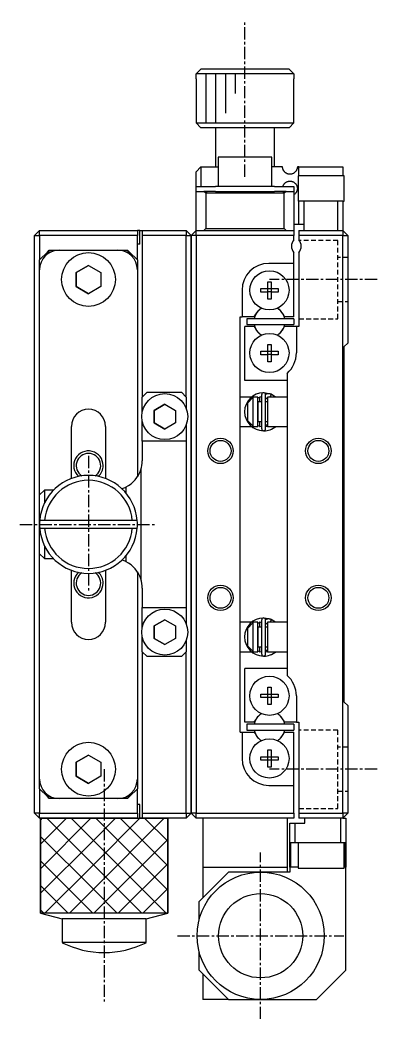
# Model space of a CAD drawing. Extents: x 10 to 410, y 10 to 251.
# Drawn here: x 225.4 to 261.9, y 88.2 to 190.2 of the extents above; entities that cross this region are included whole.
import ezdxf

# ---------------------------------------------------------------- set-up
doc = ezdxf.new("R2010")
doc.units = 0
doc.linetypes.add('CENTER', pattern=[2, 1.25, -0.25, 0.25, -0.25])
doc.linetypes.add('DASHED', pattern=[0.75, 0.5, -0.25])
doc.layers.get('0').update_dxf_attribs({"linetype": 'CONTINUOUS'})
doc.layers.add('CENTER', color=1, linetype='CENTER')

msp = doc.modelspace()

# ---------------------------------------------------------------- linework, layer by layer
at = {"color": 7, "linetype": 'CONTINUOUS'}
for p, q in [((243.41, 184.67), (243.92, 185.17)), ((243.41, 184.17), (243.41, 184.67)), ((253.38, 184.67), (243.41, 184.67)), ((243.92, 185.17), (252.88, 185.17)), ((252.88, 185.17), (253.38, 184.67)), ((253.38, 184.67), (253.38, 184.17)), ((243.4, 184.17), (243.41, 184.17)), ((243.4, 184.17), (243.4, 179.67)), ((253.38, 184.17), (253.4, 184.17)), ((253.4, 179.67), (253.4, 184.17)), ((243.4, 179.67), (253.4, 179.67)), ((243.4, 179.67), (243.9, 179.17)), ((252.9, 179.17), (253.4, 179.67)), ((252.9, 179.17), (243.9, 179.17)), ((245.4, 179.17), (245.4, 175.17)), ((251.4, 175.17), (251.4, 179.17)), ((251.15, 176.17), (245.65, 176.17)), ((245.65, 176.17), (245.65, 173.17)), ((251.15, 173.17), (251.15, 176.17)), ((243.9, 175.17), (243.4, 174.67)), ((243.4, 173.17), (243.4, 174.67)), ((243.9, 175.17), (243.9, 173.17)), ((243.9, 175.17), (245.65, 175.17)), ((252.25, 175.17), (251.15, 175.17)), ((252.25, 175.13), (252.25, 175.17)), ((252.25, 175.1), (252.25, 175.13)), ((252.25, 175.07), (252.25, 175.1)), ((252.26, 175.03), (252.25, 175.07)), ((252.27, 175), (252.26, 175.03)), ((252.27, 174.98), (252.27, 175)), ((252.28, 174.95), (252.27, 174.98)), ((252.29, 174.92), (252.28, 174.95)), ((252.3, 174.9), (252.29, 174.92)), ((252.31, 174.87), (252.3, 174.9)), ((252.32, 174.85), (252.31, 174.87)), ((252.33, 174.82), (252.32, 174.85)), ((252.34, 174.8), (252.33, 174.82)), ((252.35, 174.78), (252.34, 174.8)), ((252.36, 174.77), (252.35, 174.78)), ((252.38, 174.75), (252.36, 174.77)), ((252.39, 174.73), (252.38, 174.75)), ((252.41, 174.71), (252.39, 174.73)), ((252.42, 174.69), (252.41, 174.71)), ((252.44, 174.67), (252.42, 174.69)), ((252.46, 174.65), (252.44, 174.67)), ((252.48, 174.63), (252.46, 174.65)), ((252.5, 174.61), (252.48, 174.63)), ((252.52, 174.59), (252.5, 174.61)), ((252.55, 174.57), (252.52, 174.59)), ((252.57, 174.55), (252.55, 174.57)), ((252.6, 174.53), (252.57, 174.55)), ((252.63, 174.52), (252.6, 174.53)), ((252.66, 174.5), (252.63, 174.52)), ((252.68, 174.49), (252.66, 174.5)), ((252.71, 174.47), (252.68, 174.49)), ((252.74, 174.46), (252.71, 174.47)), ((252.77, 174.45), (252.74, 174.46)), ((252.8, 174.44), (252.77, 174.45)), ((252.83, 174.44), (252.8, 174.44)), ((252.87, 174.43), (252.83, 174.44)), ((252.92, 174.42), (252.87, 174.43)), ((252.96, 174.42), (252.92, 174.42)), ((253.06, 174.42), (253.03, 174.42)), ((253.09, 174.42), (253.06, 174.42)), ((253.13, 174.43), (253.09, 174.42)), ((253.16, 174.44), (253.13, 174.43)), ((253.21, 174.45), (253.16, 174.44)), ((253.26, 174.47), (253.21, 174.45)), ((253.31, 174.49), (253.26, 174.47)), ((253.35, 174.51), (253.31, 174.49)), ((253.39, 174.53), (253.35, 174.51)), ((253.43, 174.56), (253.39, 174.53)), ((253.47, 174.59), (253.43, 174.56)), ((253.5, 174.61), (253.47, 174.59)), ((253.54, 174.65), (253.5, 174.61)), ((253.57, 174.68), (253.54, 174.65)), ((253.6, 174.72), (253.57, 174.68)), ((253.62, 174.75), (253.6, 174.72)), ((253.65, 174.8), (253.62, 174.75)), ((253.67, 174.83), (253.65, 174.8)), ((253.68, 174.86), (253.67, 174.83)), ((253.69, 174.89), (253.68, 174.86)), ((253.7, 174.92), (253.69, 174.89)), ((253.71, 174.94), (253.7, 174.92)), ((253.72, 174.97), (253.71, 174.94)), ((253.73, 175), (253.72, 174.98)), ((253.72, 174.98), (253.72, 174.97)), ((253.74, 175.04), (253.73, 175.02)), ((253.73, 175.02), (253.73, 175)), ((253.75, 175.11), (253.74, 175.1)), ((253.74, 175.1), (253.74, 175.09)), ((253.74, 175.09), (253.74, 175.07)), ((253.74, 175.07), (253.74, 175.05)), ((253.74, 175.05), (253.74, 175.04)), ((253.9, 175.17), (253.75, 175.17)), ((253.75, 175.17), (253.75, 175.16)), ((253.75, 175.16), (253.75, 175.14)), ((253.75, 175.14), (253.75, 175.13)), ((253.75, 175.13), (253.75, 175.12)), ((253.75, 175.12), (253.75, 175.11)), ((253.9, 175.17), (258.4, 175.17)), ((253.9, 174.27), (253.9, 175.17)), ((258.4, 175.17), (258.4, 174.27)), ((252.37, 173.38), (252.39, 173.4)), ((252.39, 173.4), (252.4, 173.42)), ((252.4, 173.42), (252.42, 173.44)), ((252.42, 173.44), (252.44, 173.47)), ((252.44, 173.47), (252.46, 173.49)), ((252.46, 173.49), (252.48, 173.51)), ((252.48, 173.51), (252.5, 173.53)), ((252.5, 173.53), (252.52, 173.55)), ((252.52, 173.55), (252.54, 173.56)), ((252.54, 173.56), (252.56, 173.58)), ((252.56, 173.58), (252.59, 173.6)), ((252.59, 173.6), (252.62, 173.62)), ((252.62, 173.62), (252.66, 173.64)), ((252.66, 173.64), (252.68, 173.65)), ((252.68, 173.65), (252.7, 173.66)), ((252.7, 173.66), (252.74, 173.67)), ((252.74, 173.67), (252.77, 173.68)), ((252.77, 173.68), (252.8, 173.69)), ((252.8, 173.69), (252.84, 173.7)), ((252.84, 173.7), (252.87, 173.71)), ((252.87, 173.71), (252.91, 173.71)), ((252.91, 173.71), (252.94, 173.72)), ((252.94, 173.72), (252.98, 173.72)), ((253, 174.42), (252.96, 174.42)), ((252.98, 173.72), (253.02, 173.72)), ((253.03, 174.42), (253, 174.42)), ((253.02, 173.72), (253.06, 173.71)), ((253.06, 173.71), (253.1, 173.71)), ((253.1, 173.71), (253.15, 173.7)), ((253.15, 173.7), (253.19, 173.69)), ((253.19, 173.69), (253.23, 173.68)), ((253.23, 173.68), (253.26, 173.67)), ((253.26, 173.67), (253.3, 173.65)), ((253.3, 173.65), (253.35, 173.63)), ((253.35, 173.63), (253.39, 173.61)), ((253.39, 173.61), (253.43, 173.58)), ((253.43, 173.58), (253.47, 173.55)), ((253.47, 173.55), (253.51, 173.51)), ((253.51, 173.51), (253.55, 173.48)), ((253.55, 173.48), (253.58, 173.44)), ((253.58, 173.44), (253.61, 173.4)), ((258.55, 174.27), (253.85, 174.27)), ((253.85, 174.27), (253.85, 171.67)), ((258.55, 171.67), (258.55, 174.27)), ((243.4, 172.67), (243.4, 173.17)), ((243.4, 173.17), (245.4, 173.17)), ((243.4, 168.67), (243.4, 172.67)), ((243.4, 172.67), (244.2, 172.67)), ((244.4, 172.47), (244.2, 172.67)), ((244.2, 172.67), (244.53, 172.67)), ((244.53, 172.67), (244.2, 172.67)), ((244.4, 172.47), (244.4, 168.87)), ((252.4, 172.47), (244.4, 172.47)), ((245.4, 172.67), (244.53, 172.67)), ((251.4, 173.17), (245.4, 173.17)), ((245.4, 172.67), (251.4, 172.67)), ((251.4, 173.17), (253.4, 173.17)), ((252.27, 172.67), (251.4, 172.67)), ((252.27, 173.17), (252.28, 173.19)), ((252.6, 172.67), (252.27, 172.67)), ((252.27, 172.67), (252.6, 172.67)), ((252.28, 173.19), (252.29, 173.22)), ((252.29, 173.22), (252.3, 173.24)), ((252.3, 173.24), (252.31, 173.27)), ((252.31, 173.27), (252.32, 173.29)), ((252.32, 173.29), (252.33, 173.31)), ((252.33, 173.31), (252.34, 173.33)), ((252.34, 173.33), (252.36, 173.36)), ((252.36, 173.36), (252.37, 173.38)), ((252.6, 172.67), (252.4, 172.47)), ((252.4, 168.87), (252.4, 172.47)), ((252.6, 172.67), (253.4, 172.67)), ((253.4, 173.17), (253.4, 172.67)), ((253.4, 172.67), (253.4, 168.67)), ((253.48, 172.4), (253.45, 172.37)), ((253.52, 172.43), (253.48, 172.4)), ((253.56, 172.47), (253.52, 172.43)), ((253.59, 172.5), (253.56, 172.47)), ((253.62, 172.54), (253.59, 172.5)), ((253.61, 173.4), (253.63, 173.37)), ((253.64, 172.57), (253.62, 172.54)), ((253.63, 173.37), (253.65, 173.34)), ((253.65, 172.6), (253.64, 172.57)), ((253.65, 173.34), (253.67, 173.31)), ((253.67, 172.63), (253.65, 172.6)), ((253.67, 173.31), (253.68, 173.28)), ((253.68, 172.65), (253.67, 172.63)), ((253.68, 173.28), (253.69, 173.26)), ((253.69, 172.68), (253.68, 172.65)), ((253.69, 173.26), (253.7, 173.24)), ((253.7, 172.71), (253.69, 172.68)), ((253.7, 173.24), (253.7, 173.22)), ((253.7, 173.22), (253.71, 173.19)), ((253.71, 172.73), (253.7, 172.71)), ((253.71, 173.19), (253.72, 173.17)), ((253.72, 172.76), (253.71, 172.73)), ((253.72, 173.17), (253.72, 173.15)), ((253.72, 173.15), (253.73, 173.14)), ((253.73, 172.79), (253.72, 172.77)), ((253.72, 172.77), (253.72, 172.76)), ((253.73, 173.14), (253.73, 173.12)), ((253.73, 173.12), (253.73, 173.11)), ((253.73, 173.11), (253.74, 173.09)), ((253.74, 172.85), (253.73, 172.83)), ((253.73, 172.83), (253.73, 172.81)), ((253.73, 172.81), (253.73, 172.79)), ((253.74, 173.09), (253.74, 173.08)), ((253.74, 173.08), (253.74, 173.07)), ((253.74, 173.07), (253.74, 173.05)), ((253.74, 173.05), (253.74, 173.04)), ((253.74, 173.04), (253.75, 173.03)), ((253.75, 172.92), (253.74, 172.9)), ((253.74, 172.9), (253.74, 172.89)), ((253.74, 172.89), (253.74, 172.88)), ((253.74, 172.88), (253.74, 172.87)), ((253.74, 172.87), (253.74, 172.85)), ((253.75, 173.03), (253.75, 173.02)), ((253.75, 173.02), (253.75, 173)), ((253.75, 173), (253.75, 172.99)), ((253.75, 172.99), (253.75, 172.98)), ((253.75, 172.98), (253.75, 172.97)), ((253.75, 172.97), (253.75, 172.96)), ((253.75, 172.96), (253.75, 172.94)), ((253.75, 172.94), (253.75, 172.93)), ((253.75, 172.93), (253.75, 172.92)), ((253.41, 172.34), (253.4, 172.33)), ((253.45, 172.37), (253.41, 172.34)), ((253.85, 171.67), (253.9, 171.67)), ((253.9, 169.27), (253.9, 171.67)), ((254.4, 171.67), (253.9, 171.67)), ((254.4, 171.67), (254.4, 169.27)), ((257.9, 171.67), (254.4, 171.67)), ((257.9, 168.67), (257.9, 171.67)), ((258.4, 171.67), (257.9, 171.67)), ((258.4, 171.67), (258.55, 171.67)), ((258.4, 171.67), (258.4, 168.67)), ((226.9, 168.17), (227.4, 168.67)), ((227.4, 168.17), (227.4, 168.67)), ((227.4, 168.67), (237.4, 168.67)), ((237.4, 168.67), (237.4, 168.17)), ((237.65, 168.67), (237.4, 168.67)), ((237.65, 167.27), (237.65, 168.67)), ((237.65, 168.67), (237.9, 168.67)), ((237.9, 168.67), (242.4, 168.67)), ((237.9, 168.67), (237.9, 168.17)), ((242.4, 168.67), (242.4, 168.17)), ((242.4, 168.67), (242.9, 168.17)), ((243.4, 168.67), (242.9, 168.17)), ((243.4, 168.17), (243.4, 168.67)), ((243.4, 168.67), (253.4, 168.67)), ((244.2, 168.67), (244.4, 168.87)), ((244.4, 168.87), (252.4, 168.87)), ((252.4, 168.87), (252.6, 168.67)), ((253.9, 169.27), (253.4, 169.27)), ((253.4, 168.67), (253.4, 168.17)), ((254.4, 169.27), (253.9, 169.27)), ((253.9, 168.67), (258.4, 168.67)), ((253.9, 168.67), (253.9, 168.17)), ((254.4, 169.27), (254.4, 168.67)), ((258.4, 168.67), (258.4, 168.17)), ((258.4, 168.67), (258.9, 168.17)), ((226.9, 168.17), (227.4, 168.17)), ((226.9, 109.17), (226.9, 168.17)), ((237.4, 168.17), (227.4, 168.17)), ((227.4, 168.17), (227.4, 165.67)), ((237.4, 165.67), (237.4, 168.17)), ((242.4, 168.17), (237.9, 168.17)), ((237.9, 168.17), (237.9, 151.67)), ((242.4, 151.67), (242.4, 168.17)), ((242.4, 168.17), (242.9, 168.17)), ((243.4, 168.17), (242.9, 168.17)), ((242.9, 109.17), (242.9, 168.17)), ((242.9, 168.17), (242.9, 109.17)), ((243.4, 168.17), (243.4, 109.17)), ((253.4, 168.17), (243.4, 168.17)), ((253.4, 167.73), (253.4, 168.17)), ((258.4, 168.17), (253.9, 168.17)), ((253.9, 168.17), (253.9, 167.73)), ((258.4, 109.17), (258.4, 168.17)), ((258.4, 168.17), (258.9, 168.17)), ((258.9, 168.17), (258.9, 157.17)), ((228.2, 166.47), (227.4, 165.67)), ((228.2, 166.47), (228.4, 166.67)), ((228.53, 166.47), (228.2, 166.47)), ((228.4, 166.67), (229.4, 166.67)), ((229.4, 166.67), (235.4, 166.67)), ((235.4, 166.67), (236.4, 166.67)), ((236.6, 166.47), (236.27, 166.47)), ((236.4, 166.67), (236.6, 166.47)), ((237.4, 165.67), (236.6, 166.47)), ((237.65, 167.27), (237.4, 167.27)), ((253.4, 165.32), (253.4, 166.41)), ((253.9, 166.41), (253.9, 158.87)), ((227.4, 164.67), (227.4, 165.67)), ((237.4, 165.67), (237.4, 164.67)), ((253.4, 165.32), (250.85, 165.32)), ((253.4, 159.87), (253.4, 165.32)), ((227.4, 141.67), (227.4, 164.67)), ((231.15, 164.39), (232.4, 165.11)), ((232.4, 165.11), (231.15, 164.39)), ((231.15, 162.95), (231.15, 164.39)), ((231.15, 164.39), (231.15, 162.95)), ((232.4, 165.11), (233.65, 164.39)), ((233.65, 164.39), (233.65, 162.95)), ((237.4, 164.67), (237.4, 143.51)), ((250.72, 163.45), (251.08, 163.45)), ((250.72, 162.75), (250.72, 163.45)), ((251.08, 163.45), (251.08, 162.75)), ((232.4, 162.22), (231.15, 162.95)), ((231.15, 162.95), (232.4, 162.22)), ((233.65, 162.95), (232.4, 162.22)), ((248.1, 162.57), (248.1, 159.87)), ((250.01, 162.39), (250.01, 162.75)), ((250.01, 162.75), (250.72, 162.75)), ((250.72, 162.39), (250.01, 162.39)), ((250.73, 162.74), (250.72, 162.75)), ((250.73, 162.4), (250.72, 162.39)), ((250.72, 161.68), (250.72, 162.39)), ((250.73, 162.74), (251.07, 162.74)), ((250.73, 162.4), (250.73, 162.74)), ((251.07, 162.4), (250.73, 162.4)), ((251.07, 162.74), (251.08, 162.75)), ((251.07, 162.74), (251.07, 162.4)), ((251.07, 162.4), (251.08, 162.39)), ((251.08, 162.75), (251.78, 162.75)), ((251.08, 162.39), (251.08, 161.68)), ((251.78, 162.39), (251.08, 162.39)), ((251.78, 162.75), (251.78, 162.39)), ((251.08, 161.68), (250.72, 161.68)), ((247.9, 159.87), (248.1, 159.87)), ((247.9, 117.47), (247.9, 159.87)), ((249.35, 159.87), (248.1, 159.87)), ((248.6, 159.67), (248.6, 159.07)), ((253.4, 159.67), (248.6, 159.67)), ((249.35, 159.87), (249.5, 160.13)), ((252.3, 160.13), (252.45, 159.87)), ((253.4, 159.87), (252.45, 159.87)), ((253.4, 159.67), (253.4, 159.07)), ((248.4, 153.37), (248.4, 158.87)), ((249.35, 158.87), (248.4, 158.87)), ((248.6, 159.07), (253.4, 159.07)), ((249.35, 158.87), (249.5, 158.61)), ((252.3, 158.61), (252.45, 158.87)), ((253.65, 158.87), (252.45, 158.87)), ((253.65, 158.87), (253.65, 156.17)), ((253.9, 158.87), (253.65, 158.87)), ((258.55, 156.82), (258.9, 157.17)), ((250.01, 155.99), (250.01, 156.35)), ((250.01, 156.35), (250.72, 156.35)), ((250.72, 157.05), (251.08, 157.05)), ((250.72, 156.35), (250.72, 157.05)), ((250.73, 156.34), (250.72, 156.35)), ((250.73, 156.34), (251.07, 156.34)), ((250.73, 156), (250.73, 156.34)), ((251.07, 156.34), (251.08, 156.35)), ((251.07, 156.34), (251.07, 156)), ((251.08, 157.05), (251.08, 156.35)), ((251.08, 156.35), (251.78, 156.35)), ((251.78, 156.35), (251.78, 155.99)), ((258.55, 120.52), (258.55, 156.82)), ((250.72, 155.99), (250.01, 155.99)), ((250.73, 156), (250.72, 155.99)), ((250.72, 155.28), (250.72, 155.99)), ((251.08, 155.28), (250.72, 155.28)), ((251.07, 156), (250.73, 156)), ((251.07, 156), (251.08, 155.99)), ((251.08, 155.99), (251.08, 155.28)), ((251.78, 155.99), (251.08, 155.99)), ((252.7, 154.09), (252.7, 151.24)), ((252.7, 153.37), (248.4, 153.37)), ((237.9, 151.67), (238.4, 152.17)), ((238.4, 152.17), (241.9, 152.17)), ((241.9, 152.17), (242.4, 151.67)), ((251.01, 151.98), (250.33, 152.11)), ((250.59, 151.98), (250.56, 151.97)), ((250.63, 151.99), (250.59, 151.98)), ((250.66, 152), (250.63, 151.99)), ((250.69, 152), (250.66, 152)), ((250.73, 152.01), (250.69, 152)), ((250.76, 152.01), (250.73, 152.01)), ((250.8, 152.01), (250.76, 152.01)), ((250.83, 152.01), (250.8, 152.01)), ((250.87, 152.01), (250.83, 152.01)), ((250.9, 152), (250.87, 152.01)), ((250.93, 152), (250.9, 152)), ((250.97, 151.99), (250.93, 152)), ((251, 151.98), (250.97, 151.99)), ((237.9, 150.15), (237.9, 151.67)), ((242.4, 151.67), (242.4, 150.49)), ((249.06, 151.67), (247.9, 151.67)), ((248.7, 151.09), (249.2, 151.62)), ((248.7, 149.25), (248.7, 151.09)), ((249.06, 151.67), (249.06, 151.67)), ((249.7, 151.67), (249.2, 151.67)), ((249.2, 151.67), (249.2, 151.62)), ((249.2, 151.62), (249.2, 148.73)), ((249.7, 151.6), (250.1, 151.71)), ((249.7, 148.67), (249.7, 151.67)), ((249.7, 151.17), (249.7, 151.67)), ((249.7, 149.17), (249.7, 151.17)), ((250.1, 151.17), (249.7, 151.17)), ((249.7, 151.17), (249.7, 149.17)), ((249.9, 151.67), (249.89, 151.67)), ((249.89, 151.67), (249.89, 151.67)), ((249.89, 151.67), (249.89, 151.67)), ((249.89, 151.67), (249.89, 151.67)), ((249.89, 151.67), (249.89, 151.67)), ((249.9, 151.17), (249.9, 151.67)), ((250.1, 151.92), (250.1, 148.42)), ((250.5, 151.95), (250.49, 151.94)), ((250.49, 148.42), (250.49, 151.92)), ((250.49, 151.35), (250.5, 151.36)), ((250.49, 151.33), (250.49, 151.35)), ((250.49, 151.32), (250.49, 151.33)), ((250.7, 151.17), (250.49, 151.17)), ((250.53, 151.96), (250.5, 151.95)), ((250.5, 151.39), (250.51, 151.4)), ((250.5, 151.38), (250.5, 151.39)), ((250.5, 151.36), (250.5, 151.38)), ((250.51, 151.42), (250.52, 151.43)), ((250.51, 151.4), (250.51, 151.42)), ((250.52, 151.45), (250.53, 151.46)), ((250.52, 151.43), (250.52, 151.45)), ((250.56, 151.97), (250.53, 151.96)), ((250.53, 151.46), (250.54, 151.47)), ((250.54, 151.49), (250.55, 151.5)), ((250.54, 151.47), (250.54, 151.49)), ((250.55, 151.5), (250.56, 151.51)), ((250.56, 151.51), (250.57, 151.52)), ((250.57, 151.52), (250.58, 151.53)), ((250.58, 151.53), (250.59, 151.54)), ((250.59, 151.54), (250.6, 151.55)), ((250.6, 151.55), (250.61, 151.56)), ((250.61, 151.56), (250.63, 151.57)), ((250.63, 151.57), (250.64, 151.58)), ((250.64, 151.58), (250.65, 151.59)), ((250.65, 151.59), (250.67, 151.59)), ((250.67, 151.59), (250.68, 151.6)), ((250.68, 151.6), (250.69, 151.6)), ((250.69, 151.6), (250.7, 151.61)), ((252.7, 151.67), (250.7, 151.67)), ((250.7, 151.67), (250.7, 148.67)), ((250.97, 151.68), (250.96, 151.67)), ((251.07, 151.95), (250.97, 151.67)), ((250.98, 151.7), (250.97, 151.69)), ((250.97, 151.69), (250.97, 151.68)), ((250.99, 151.72), (250.98, 151.7)), ((251, 151.75), (250.99, 151.73)), ((250.99, 151.73), (250.99, 151.72)), ((251.03, 151.97), (251, 151.98)), ((251.01, 151.76), (251, 151.75)), ((251.02, 151.79), (251.01, 151.77)), ((251.01, 151.77), (251.01, 151.76)), ((251.03, 151.82), (251.02, 151.8)), ((251.02, 151.8), (251.02, 151.79)), ((251.06, 151.96), (251.03, 151.97)), ((251.04, 151.84), (251.03, 151.83)), ((251.03, 151.83), (251.03, 151.82)), ((251.05, 151.87), (251.04, 151.86)), ((251.04, 151.86), (251.04, 151.84)), ((251.06, 151.89), (251.05, 151.88)), ((251.05, 151.88), (251.05, 151.87)), ((251.53, 151.67), (251.06, 151.96)), ((251.06, 151.96), (251.06, 151.96)), ((251.06, 151.96), (251.06, 151.95)), ((251.06, 151.95), (251.06, 151.95)), ((251.07, 151.94), (251.06, 151.94)), ((251.06, 151.94), (251.06, 151.93)), ((251.06, 151.93), (251.06, 151.92)), ((251.06, 151.92), (251.06, 151.91)), ((251.06, 151.91), (251.06, 151.9)), ((251.06, 151.9), (251.06, 151.89)), ((251.07, 151.95), (251.07, 151.95)), ((251.06, 151.95), (251.07, 151.95)), ((251.07, 151.95), (251.07, 151.94)), ((252.7, 151.24), (252.7, 149.09)), ((239.1, 150.3), (240.2, 150.94)), ((240.2, 150.94), (239.1, 150.3)), ((239.1, 149.03), (239.1, 150.3)), ((239.1, 150.3), (239.1, 149.03)), ((240.2, 150.94), (241.3, 150.3)), ((241.3, 150.3), (241.3, 149.03)), ((237.9, 147.17), (237.9, 149.19)), ((240.2, 148.4), (239.1, 149.03)), ((239.1, 149.03), (240.2, 148.4)), ((241.3, 149.03), (240.2, 148.4)), ((249.2, 148.73), (248.7, 149.25)), ((248.7, 149.25), (248.7, 149.25)), ((249.7, 148.67), (249.7, 149.17)), ((249.7, 149.17), (250.1, 149.17)), ((249.9, 148.67), (249.9, 149.17)), ((250.49, 149.17), (250.7, 149.17)), ((250.49, 149.01), (250.49, 149.02)), ((250.49, 149), (250.49, 149.01)), ((250.49, 148.98), (250.49, 149)), ((250.5, 148.97), (250.49, 148.98)), ((250.5, 148.95), (250.5, 148.97)), ((250.5, 148.94), (250.5, 148.95)), ((250.51, 148.92), (250.5, 148.94)), ((250.51, 148.91), (250.51, 148.92)), ((252.7, 149.09), (252.7, 128.24)), ((230.65, 143.35), (230.65, 148.67)), ((234.15, 148.67), (234.15, 143.35)), ((242.4, 148.84), (242.4, 147.17)), ((247.9, 148.67), (249.06, 148.67)), ((249.2, 148.73), (249.2, 148.67)), ((249.2, 148.67), (249.7, 148.67)), ((250.1, 148.62), (249.7, 148.73)), ((249.89, 148.67), (249.89, 148.67)), ((249.89, 148.67), (249.89, 148.67)), ((249.89, 148.67), (249.89, 148.67)), ((249.89, 148.67), (249.89, 148.67)), ((249.89, 148.67), (249.89, 148.67)), ((249.89, 148.67), (249.9, 148.67)), ((249.89, 148.67), (249.89, 148.67)), ((249.89, 148.67), (249.89, 148.67)), ((249.89, 148.67), (249.89, 148.67)), ((250.7, 148.66), (250.49, 148.62)), ((250.52, 148.9), (250.51, 148.91)), ((250.52, 148.88), (250.52, 148.9)), ((250.53, 148.87), (250.52, 148.88)), ((250.54, 148.86), (250.53, 148.87)), ((250.55, 148.84), (250.54, 148.86)), ((250.56, 148.83), (250.55, 148.84)), ((250.57, 148.82), (250.56, 148.83)), ((250.58, 148.81), (250.57, 148.82)), ((250.59, 148.8), (250.58, 148.81)), ((250.6, 148.79), (250.59, 148.8)), ((250.61, 148.78), (250.6, 148.79)), ((250.62, 148.77), (250.61, 148.78)), ((250.63, 148.76), (250.62, 148.77)), ((250.65, 148.75), (250.63, 148.76)), ((250.66, 148.75), (250.65, 148.75)), ((250.67, 148.74), (250.66, 148.75)), ((250.69, 148.73), (250.67, 148.74)), ((250.7, 148.73), (250.69, 148.73)), ((250.7, 148.67), (252.7, 148.67)), ((250.71, 148.67), (250.7, 148.66)), ((237.9, 147.17), (237.9, 145.17)), ((242.4, 147.17), (237.9, 147.17)), ((242.4, 147.17), (242.4, 130.17)), ((237.75, 144.23), (237.75, 133.1)), ((227.4, 141.67), (227.9, 142.17)), ((227.9, 142.17), (227.9, 140.85)), ((228.83, 142.17), (227.9, 142.17)), ((236.25, 141.86), (236.25, 142.49)), ((227.4, 138.67), (227.4, 141.67)), ((227.92, 139.07), (227.41, 139.07)), ((236.88, 139.07), (227.92, 139.07)), ((237.38, 139.07), (236.88, 139.07)), ((227.4, 135.67), (227.4, 138.67)), ((227.41, 138.27), (227.92, 138.27)), ((227.92, 138.27), (236.88, 138.27)), ((236.88, 138.27), (237.38, 138.27)), ((227.4, 112.67), (227.4, 135.67)), ((227.9, 135.17), (227.4, 135.67)), ((227.9, 136.49), (227.9, 135.17)), ((227.9, 135.17), (228.83, 135.17)), ((236.25, 134.85), (236.25, 135.48)), ((230.65, 128.67), (230.65, 133.98)), ((234.15, 133.98), (234.15, 128.67)), ((237.4, 133.83), (237.4, 112.67)), ((237.9, 132.17), (237.9, 130.17)), ((237.9, 130.17), (242.4, 130.17)), ((237.9, 128.15), (237.9, 130.17)), ((242.4, 130.17), (242.4, 128.49)), ((239.1, 128.3), (240.2, 128.94)), ((240.2, 128.94), (239.1, 128.3)), ((240.2, 128.94), (241.3, 128.3)), ((249.06, 128.67), (247.9, 128.67)), ((248.7, 128.09), (249.2, 128.62)), ((249.06, 128.67), (249.06, 128.67)), ((249.7, 128.67), (249.2, 128.67)), ((249.2, 128.67), (249.2, 128.62)), ((249.2, 128.62), (249.2, 125.73)), ((249.7, 128.6), (250.1, 128.71)), ((249.7, 128.17), (249.7, 128.67)), ((249.7, 125.67), (249.7, 128.67)), ((249.9, 128.67), (249.89, 128.67)), ((249.89, 128.67), (249.89, 128.67)), ((249.89, 128.67), (249.89, 128.67)), ((249.89, 128.67), (249.89, 128.67)), ((249.89, 128.67), (249.89, 128.67)), ((249.9, 128.17), (249.9, 128.67)), ((250.1, 128.92), (250.1, 125.42)), ((251.01, 128.98), (250.33, 129.11)), ((250.5, 128.95), (250.49, 128.94)), ((250.49, 125.42), (250.49, 128.92)), ((250.53, 128.96), (250.5, 128.95)), ((250.56, 128.97), (250.53, 128.96)), ((250.59, 128.98), (250.56, 128.97)), ((250.56, 128.51), (250.57, 128.52)), ((250.57, 128.52), (250.58, 128.53)), ((250.58, 128.53), (250.59, 128.54)), ((250.63, 128.99), (250.59, 128.98)), ((250.59, 128.54), (250.6, 128.55)), ((250.6, 128.55), (250.61, 128.56)), ((250.61, 128.56), (250.63, 128.57)), ((250.66, 129), (250.63, 128.99)), ((250.63, 128.57), (250.64, 128.58)), ((250.64, 128.58), (250.65, 128.59)), ((250.65, 128.59), (250.67, 128.59)), ((250.69, 129), (250.66, 129)), ((250.67, 128.59), (250.68, 128.6)), ((250.68, 128.6), (250.69, 128.6)), ((250.73, 129.01), (250.69, 129)), ((250.69, 128.6), (250.7, 128.61)), ((252.7, 128.67), (250.7, 128.67)), ((250.7, 128.67), (250.7, 125.67)), ((250.76, 129.01), (250.73, 129.01)), ((250.8, 129.01), (250.76, 129.01)), ((250.83, 129.01), (250.8, 129.01)), ((250.87, 129.01), (250.83, 129.01)), ((250.9, 129), (250.87, 129.01)), ((250.93, 129), (250.9, 129)), ((250.97, 128.99), (250.93, 129)), ((250.97, 128.68), (250.96, 128.67)), ((251, 128.98), (250.97, 128.99)), ((251.07, 128.95), (250.97, 128.67)), ((250.98, 128.7), (250.97, 128.69)), ((250.97, 128.69), (250.97, 128.68)), ((250.99, 128.72), (250.98, 128.7)), ((251, 128.75), (250.99, 128.73)), ((250.99, 128.73), (250.99, 128.72)), ((251.03, 128.97), (251, 128.98)), ((251.01, 128.76), (251, 128.75)), ((251.02, 128.79), (251.01, 128.77)), ((251.01, 128.77), (251.01, 128.76)), ((251.03, 128.82), (251.02, 128.8)), ((251.02, 128.8), (251.02, 128.79)), ((251.06, 128.96), (251.03, 128.97)), ((251.04, 128.84), (251.03, 128.83)), ((251.03, 128.83), (251.03, 128.82)), ((251.05, 128.87), (251.04, 128.86)), ((251.04, 128.86), (251.04, 128.84)), ((251.06, 128.89), (251.05, 128.88)), ((251.05, 128.88), (251.05, 128.87)), ((251.53, 128.67), (251.06, 128.96)), ((251.06, 128.96), (251.06, 128.96)), ((251.06, 128.96), (251.06, 128.95)), ((251.06, 128.95), (251.06, 128.95)), ((251.07, 128.94), (251.06, 128.94)), ((251.06, 128.94), (251.06, 128.93)), ((251.06, 128.93), (251.06, 128.92)), ((251.06, 128.92), (251.06, 128.91)), ((251.06, 128.91), (251.06, 128.9)), ((251.06, 128.9), (251.06, 128.89)), ((251.09, 128.94), (251.07, 128.95)), ((251.06, 128.95), (251.07, 128.95)), ((251.07, 128.95), (251.07, 128.94)), ((239.1, 127.03), (239.1, 128.3)), ((239.1, 128.3), (239.1, 127.03)), ((241.3, 128.3), (241.3, 127.03)), ((248.7, 126.25), (248.7, 128.09)), ((249.7, 126.17), (249.7, 128.17)), ((250.1, 128.17), (249.7, 128.17)), ((249.7, 128.17), (249.7, 126.17)), ((250.49, 128.35), (250.5, 128.36)), ((250.49, 128.33), (250.49, 128.35)), ((250.49, 128.32), (250.49, 128.33)), ((250.7, 128.17), (250.49, 128.17)), ((250.5, 128.39), (250.51, 128.4)), ((250.5, 128.38), (250.5, 128.39)), ((250.5, 128.36), (250.5, 128.38)), ((250.51, 128.42), (250.52, 128.43)), ((250.51, 128.4), (250.51, 128.42)), ((250.52, 128.45), (250.53, 128.46)), ((250.52, 128.43), (250.52, 128.45)), ((250.53, 128.46), (250.54, 128.47)), ((250.54, 128.49), (250.55, 128.5)), ((250.54, 128.47), (250.54, 128.49)), ((250.55, 128.5), (250.56, 128.51)), ((252.7, 128.24), (252.7, 126.09)), ((237.9, 125.67), (237.9, 127.19)), ((240.2, 126.4), (239.1, 127.03)), ((239.1, 127.03), (240.2, 126.4)), ((241.3, 127.03), (240.2, 126.4)), ((242.4, 126.84), (242.4, 125.67)), ((238.4, 125.17), (237.9, 125.67)), ((237.9, 125.67), (237.9, 109.17)), ((242.4, 125.67), (241.9, 125.17)), ((242.4, 109.17), (242.4, 125.67)), ((247.9, 125.67), (249.06, 125.67)), ((249.2, 125.73), (248.7, 126.25)), ((248.7, 126.25), (248.7, 126.25)), ((249.2, 125.73), (249.2, 125.67)), ((249.2, 125.67), (249.7, 125.67)), ((249.7, 125.67), (249.7, 126.17)), ((249.7, 126.17), (250.1, 126.17)), ((250.1, 125.62), (249.7, 125.73)), ((249.89, 125.67), (249.89, 125.67)), ((249.89, 125.67), (249.89, 125.67)), ((249.89, 125.67), (249.89, 125.67)), ((249.89, 125.67), (249.89, 125.67)), ((249.89, 125.67), (249.89, 125.67)), ((249.89, 125.67), (249.9, 125.67)), ((249.89, 125.67), (249.89, 125.67)), ((249.89, 125.67), (249.89, 125.67)), ((249.89, 125.67), (249.89, 125.67)), ((249.9, 125.67), (249.9, 126.17)), ((250.49, 126.17), (250.7, 126.17)), ((250.49, 126.01), (250.49, 126.02)), ((250.49, 126), (250.49, 126.01)), ((250.49, 125.98), (250.49, 126)), ((250.5, 125.97), (250.49, 125.98)), ((250.7, 125.66), (250.49, 125.62)), ((250.5, 125.95), (250.5, 125.97)), ((250.5, 125.94), (250.5, 125.95)), ((250.51, 125.92), (250.5, 125.94)), ((250.51, 125.91), (250.51, 125.92)), ((250.52, 125.9), (250.51, 125.91)), ((250.52, 125.88), (250.52, 125.9)), ((250.53, 125.87), (250.52, 125.88)), ((250.54, 125.86), (250.53, 125.87)), ((250.55, 125.84), (250.54, 125.86)), ((250.56, 125.83), (250.55, 125.84)), ((250.57, 125.82), (250.56, 125.83)), ((250.58, 125.81), (250.57, 125.82)), ((250.59, 125.8), (250.58, 125.81)), ((250.6, 125.79), (250.59, 125.8)), ((250.61, 125.78), (250.6, 125.79)), ((250.62, 125.77), (250.61, 125.78)), ((250.63, 125.76), (250.62, 125.77)), ((250.65, 125.75), (250.63, 125.76)), ((250.66, 125.75), (250.65, 125.75)), ((250.67, 125.74), (250.66, 125.75)), ((250.69, 125.73), (250.67, 125.74)), ((250.7, 125.73), (250.69, 125.73)), ((250.7, 125.67), (252.7, 125.67)), ((250.71, 125.67), (250.7, 125.66)), ((252.7, 126.09), (252.7, 123.25)), ((241.9, 125.17), (238.4, 125.17)), ((251, 125.36), (251, 125.36)), ((251, 125.36), (251.01, 125.36)), ((251.01, 125.36), (251.01, 125.36)), ((251.01, 125.36), (251.01, 125.36)), ((251.01, 125.36), (251.01, 125.36)), ((251.01, 125.36), (251.01, 125.36)), ((251.01, 125.36), (251.01, 125.36)), ((251.01, 125.36), (251.01, 125.36)), ((251.01, 125.36), (251.01, 125.36)), ((251.01, 125.36), (251.02, 125.36)), ((251.02, 125.36), (251.06, 125.38)), ((251.02, 125.36), (251.02, 125.36)), ((251.02, 125.36), (251.02, 125.36)), ((251.02, 125.36), (251.02, 125.36)), ((251.06, 125.38), (251.09, 125.39)), ((251.06, 125.38), (251.06, 125.38)), ((251.06, 125.38), (251.06, 125.38)), ((251.06, 125.38), (251.06, 125.38)), ((251.06, 125.38), (251.06, 125.38)), ((248.4, 118.47), (248.4, 123.97)), ((252.7, 123.97), (248.4, 123.97)), ((250.72, 122.05), (251.08, 122.05)), ((250.72, 121.35), (250.72, 122.05)), ((251.08, 122.05), (251.08, 121.35)), ((250.01, 120.99), (250.01, 121.35)), ((250.01, 121.35), (250.72, 121.35)), ((250.72, 120.99), (250.01, 120.99)), ((250.73, 121.34), (250.72, 121.35)), ((250.73, 121), (250.72, 120.99)), ((250.72, 120.28), (250.72, 120.99)), ((250.73, 121), (250.73, 121.34)), ((250.73, 121.34), (251.07, 121.34)), ((251.07, 121), (250.73, 121)), ((251.07, 121.34), (251.08, 121.35)), ((251.07, 121.34), (251.07, 121)), ((251.07, 121), (251.08, 120.99)), ((251.08, 121.35), (251.78, 121.35)), ((251.08, 120.99), (251.08, 120.28)), ((251.78, 120.99), (251.08, 120.99)), ((251.78, 121.35), (251.78, 120.99)), ((253.65, 121.17), (253.65, 118.47)), ((258.9, 120.17), (258.55, 120.52)), ((251.08, 120.28), (250.72, 120.28)), ((258.9, 120.17), (258.9, 109.17)), ((249.35, 118.47), (248.4, 118.47)), ((249.35, 118.47), (249.5, 118.73)), ((252.3, 118.73), (252.45, 118.47)), ((253.65, 118.47), (252.45, 118.47)), ((253.65, 118.47), (253.9, 118.47)), ((253.9, 118.47), (253.9, 109.17)), ((247.9, 117.47), (248.1, 117.47)), ((248.1, 117.47), (248.1, 114.77)), ((248.1, 117.47), (249.35, 117.47)), ((248.6, 118.27), (248.6, 117.67)), ((253.4, 118.27), (248.6, 118.27)), ((248.6, 117.67), (253.4, 117.67)), ((249.35, 117.47), (249.5, 117.21)), ((252.3, 117.21), (252.45, 117.47)), ((252.45, 117.47), (253.4, 117.47)), ((253.4, 118.27), (253.4, 117.67)), ((253.4, 112.02), (253.4, 117.47)), ((250.72, 115.65), (251.08, 115.65)), ((250.72, 114.95), (250.72, 115.65)), ((251.08, 115.65), (251.08, 114.95)), ((231.15, 114.39), (232.4, 115.11)), ((232.4, 115.11), (231.15, 114.39)), ((231.15, 112.95), (231.15, 114.39)), ((231.15, 114.39), (231.15, 112.95)), ((232.4, 115.11), (233.65, 114.39)), ((233.65, 114.39), (233.65, 112.95)), ((250.01, 114.59), (250.01, 114.95)), ((250.01, 114.95), (250.72, 114.95)), ((250.72, 114.59), (250.01, 114.59)), ((250.73, 114.94), (250.72, 114.95)), ((250.73, 114.6), (250.72, 114.59)), ((250.72, 113.88), (250.72, 114.59)), ((250.73, 114.6), (250.73, 114.94)), ((250.73, 114.94), (251.07, 114.94)), ((251.07, 114.6), (250.73, 114.6)), ((251.07, 114.94), (251.08, 114.95)), ((251.07, 114.94), (251.07, 114.6)), ((251.07, 114.6), (251.08, 114.59)), ((251.08, 114.95), (251.78, 114.95)), ((251.08, 114.59), (251.08, 113.88)), ((251.78, 114.59), (251.08, 114.59)), ((251.78, 114.95), (251.78, 114.59)), ((251.08, 113.88), (250.72, 113.88)), ((227.4, 111.67), (227.4, 112.67)), ((232.4, 112.22), (231.15, 112.95)), ((231.15, 112.95), (232.4, 112.22)), ((233.65, 112.95), (232.4, 112.22)), ((237.4, 112.67), (237.4, 111.67)), ((227.4, 111.67), (228.2, 110.87)), ((227.4, 111.67), (227.4, 109.17)), ((236.6, 110.87), (237.4, 111.67)), ((237.4, 109.17), (237.4, 111.67)), ((250.85, 112.02), (253.4, 112.02)), ((253.4, 109.17), (253.4, 112.02)), ((228.2, 110.87), (228.53, 110.87)), ((228.4, 110.67), (228.2, 110.87)), ((229.4, 110.67), (228.4, 110.67)), ((235.4, 110.67), (229.4, 110.67)), ((236.4, 110.67), (235.4, 110.67)), ((236.27, 110.87), (236.6, 110.87)), ((236.6, 110.87), (236.4, 110.67)), ((227.4, 109.17), (226.9, 109.17)), ((227.4, 108.67), (226.9, 109.17)), ((227.4, 109.17), (237.4, 109.17)), ((227.4, 108.67), (227.4, 109.17)), ((237.65, 110.07), (237.4, 110.07)), ((237.4, 109.17), (237.4, 108.67)), ((237.65, 108.67), (237.65, 110.07)), ((237.9, 109.17), (242.4, 109.17)), ((237.9, 109.17), (237.9, 108.67)), ((242.4, 109.17), (242.9, 109.17)), ((242.4, 109.17), (242.4, 108.67)), ((242.4, 108.67), (242.9, 109.17)), ((243.4, 109.17), (242.9, 109.17)), ((243.4, 108.67), (242.9, 109.17)), ((243.4, 109.17), (253.4, 109.17)), ((243.4, 108.67), (243.4, 109.17)), ((253.4, 109.17), (253.4, 108.67)), ((253.9, 109.17), (258.4, 109.17)), ((253.9, 109.17), (253.9, 108.67)), ((258.9, 109.17), (258.4, 109.17)), ((258.4, 109.17), (258.4, 108.67)), ((258.9, 109.17), (258.4, 108.67)), ((237.4, 108.67), (227.4, 108.67)), ((227.5, 98.97), (227.5, 108.67)), ((227.5, 108.67), (240.5, 108.67)), ((237.4, 108.67), (237.65, 108.67)), ((237.9, 108.67), (237.65, 108.67)), ((240.5, 108.67), (240.5, 98.97)), ((253.4, 108.67), (243.4, 108.67)), ((244.1, 108.67), (244.1, 103.67)), ((252.7, 108.67), (252.7, 103.67)), ((253, 106.17), (253, 108.17)), ((253, 108.17), (253.5, 108.17)), ((253.5, 108.17), (253.5, 106.17)), ((253.5, 108.17), (254.5, 108.17)), ((258.4, 108.67), (253.9, 108.67)), ((254.5, 108.17), (254.5, 108.67)), ((258.2, 106.17), (258.2, 108.67)), ((258.4, 108.67), (258.7, 108.67)), ((258.7, 108.67), (258.7, 106.17)), ((253.5, 106.17), (253, 106.17)), ((253, 103.67), (253, 106.17)), ((253.04, 106.17), (253.04, 103.67)), ((258.2, 106.17), (253.5, 106.17)), ((253.85, 106.17), (253.85, 103.57)), ((258.7, 106.17), (258.2, 106.17)), ((258.55, 103.57), (258.55, 106.17)), ((258.63, 103.67), (258.63, 106.17)), ((258.7, 106.17), (258.7, 103.67)), ((246.7, 103.17), (243.7, 100.17)), ((244.1, 103.67), (252.7, 103.67)), ((244.1, 103.67), (244.1, 100.57)), ((250, 103.17), (246.7, 103.17)), ((253, 103.17), (250, 103.17)), ((252.7, 103.67), (252.7, 103.17)), ((253.04, 103.67), (253, 103.67)), ((253, 103.67), (253, 103.17)), ((253.85, 103.67), (253.04, 103.67)), ((253.85, 103.57), (256.2, 103.57)), ((256.2, 103.57), (258.55, 103.57)), ((258.63, 103.67), (258.55, 103.67)), ((258.7, 103.67), (258.63, 103.67)), ((258.7, 93.17), (258.7, 103.67)), ((243.7, 98.27), (243.7, 100.17)), ((227.5, 98.97), (229.7, 98.38)), ((240.5, 98.97), (227.5, 98.97)), ((238.3, 98.38), (240.5, 98.97)), ((238.3, 98.38), (229.7, 98.38)), ((229.7, 98.38), (229.7, 95.97)), ((238.3, 95.97), (238.3, 98.38)), ((238.3, 95.97), (229.7, 95.97)), ((243.7, 93.17), (243.7, 95.07)), ((243.7, 93.17), (246.7, 90.17)), ((255.7, 90.17), (258.7, 93.17)), ((244.1, 92.77), (244.1, 90.17)), ((246.7, 90.17), (244.1, 90.17)), ((246.7, 90.17), (250, 90.17)), ((250, 90.17), (255.7, 90.17))]:
    msp.add_line(p, q, dxfattribs=at)
at = {"color": 3, "linetype": 'CONTINUOUS'}
for p, q in [((244.4, 184.67), (244.4, 179.67)), ((245.4, 184.67), (245.4, 179.67)), ((246.4, 184.67), (246.4, 180.67)), ((247.4, 184.67), (247.4, 182.67)), ((251.05, 125.39), (251.06, 125.38)), ((227.5, 108.67), (227.5, 98.97)), ((227.65, 108.67), (227.5, 108.51)), ((230.15, 108.67), (227.5, 106.01)), ((232.65, 108.67), (227.5, 103.51)), ((228.14, 108.67), (232.9, 103.91)), ((230.64, 108.67), (232.9, 106.41)), ((235.15, 108.67), (232.9, 106.41)), ((237.65, 108.67), (232.9, 103.91)), ((240.15, 108.67), (232.9, 101.41)), ((233.14, 108.67), (240.5, 101.31)), ((235.64, 108.67), (240.5, 103.81)), ((242.4, 108.67), (237.9, 108.67)), ((238.14, 108.67), (240.5, 106.31)), ((240.5, 98.97), (240.5, 108.67)), ((227.5, 106.81), (232.9, 101.41)), ((232.9, 106.41), (227.5, 101.01)), ((232.9, 106.41), (240.34, 98.97)), ((240.5, 106.51), (232.95, 98.97)), ((227.5, 104.31), (232.84, 98.97)), ((232.9, 103.91), (227.95, 98.97)), ((232.9, 103.91), (237.84, 98.97)), ((240.5, 104.01), (235.45, 98.97)), ((227.5, 101.81), (230.34, 98.97)), ((232.9, 101.41), (230.45, 98.97)), ((232.9, 101.41), (235.34, 98.97)), ((240.5, 101.51), (237.95, 98.97)), ((227.5, 99.31), (227.84, 98.97)), ((240.5, 98.97), (227.5, 98.97)), ((240.5, 99.01), (240.45, 98.97))]:
    msp.add_line(p, q, dxfattribs=at)
at = {"color": 3, "linetype": 'DASHED'}
for p, q in [((257.9, 167.67), (253.95, 167.67)), ((257.9, 159.67), (257.9, 167.67)), ((258.9, 165.92), (257.9, 165.92)), ((257.9, 161.42), (258.9, 161.42)), ((253.9, 159.67), (257.9, 159.67)), ((257.9, 117.67), (253.9, 117.67)), ((257.9, 109.67), (257.9, 117.67)), ((258.9, 115.92), (257.9, 115.92)), ((257.9, 111.42), (258.9, 111.42)), ((253.9, 109.67), (257.9, 109.67))]:
    msp.add_line(p, q, dxfattribs=at)
at = {"color": 7, "linetype": 'CONTINUOUS'}
for centre, radius in [((232.4, 163.67), 2.75), ((250.9, 162.57), 2), ((250.9, 156.17), 2), ((240.2, 149.67), 2.35), ((245.9, 146.17), 1.07), ((255.9, 146.17), 1.07), ((245.9, 131.17), 1.07), ((255.9, 131.17), 1.07), ((240.2, 127.67), 2.35), ((250.9, 121.17), 2), ((232.4, 113.67), 2.75), ((250.9, 114.77), 2), ((250, 96.67), 6.5), ((250, 96.67), 4.3)]:
    msp.add_circle(centre, radius, dxfattribs=at)
at = {"color": 3, "linetype": 'CONTINUOUS'}
for centre in [(245.9, 146.17), (255.9, 146.17), (245.9, 131.17), (255.9, 131.17)]:
    msp.add_circle(centre, 1.3, dxfattribs=at)
at = {"color": 7, "linetype": 'CONTINUOUS'}
for centre, radius, start, end in [((254.15, 167.07), 1, 138.5904, 221.4096), ((253.15, 167.07), 1, 318.5904, 41.4096), ((229.4, 164.67), 2, 90, 180), ((235.4, 164.67), 2, 0, 90), ((250.85, 162.57), 2.75, 90, 180), ((250.9, 159.37), 1.59, 135.0002, 169.1069), ((251.01, 159.25), 1.75, 135, 150), ((250.9, 159.37), 1.59, 120.4332, 135.0002), ((251.01, 159.25), 1.75, 121.8815, 135), ((250.9, 159.37), 1.59, 44.9998, 59.5668), ((250.78, 159.25), 1.75, 45, 58.1185), ((250.78, 159.25), 1.75, 30, 45), ((250.9, 159.37), 1.59, 10.8931, 44.9998), ((250.9, 159.37), 1.59, 190.893, 225.0002), ((251.01, 159.48), 1.75, 210, 225), ((250.9, 159.37), 1.59, 225.0002, 239.5667), ((251.01, 159.48), 1.75, 225, 238.1185), ((250.9, 159.37), 1.59, 300.4333, 314.9998), ((250.78, 159.48), 1.75, 301.8815, 315), ((250.9, 159.37), 1.59, 314.9998, 349.107), ((250.78, 159.48), 1.75, 315, 330), ((250.9, 156.17), 2.75, 310.8852, 0), ((250.3, 150.17), 1.94, 90.6723, 269.258), ((250.3, 151.92), 0.195, 0, 180), ((232.4, 148.67), 1.75, 0, 180), ((250.3, 148.42), 0.195, 180, 0), ((250.3, 150.17), 1.95, 270.7744, 309.4291), ((232.4, 144.67), 1.25, 90, 236.8771), ((232.4, 144.67), 1.25, 303.1229, 90), ((234.9, 145.17), 3, 341.8051, 0), ((234.9, 145.17), 3, 296.7437, 341.8051), ((232.4, 138.67), 5, 4.5886, 175.4114), ((232.4, 138.67), 4.5, 5.0997, 174.9003), ((234.9, 145.17), 3, 287.904, 296.7437), ((232.4, 138.67), 5, 175.4114, 184.5886), ((232.4, 138.67), 5, 355.4114, 4.5886), ((232.4, 138.67), 5, 184.5886, 355.4114), ((232.4, 138.67), 4.5, 185.0997, 354.9003), ((234.9, 132.17), 3, 63.2563, 72.096), ((234.9, 132.17), 3, 18.1949, 63.2563), ((232.4, 132.67), 1.25, 123.1229, 56.8771), ((234.9, 132.17), 3, 0, 18.1949), ((232.4, 128.67), 1.75, 180, 0), ((250.3, 127.17), 1.94, 90.6723, 269.258), ((250.3, 128.92), 0.195, 0, 180), ((250.3, 127.17), 1.95, 270.7744, 309.4291), ((250.3, 125.42), 0.195, 180, 0), ((250.9, 121.17), 2.75, 0, 49.1148), ((250.9, 117.97), 1.59, 135.0002, 169.1069), ((251.01, 117.85), 1.75, 135, 150), ((250.9, 117.97), 1.59, 120.4332, 135.0002), ((251.01, 117.85), 1.75, 121.8815, 135), ((250.9, 117.97), 1.59, 44.9998, 59.5668), ((250.78, 117.85), 1.75, 45, 58.1185), ((250.78, 117.85), 1.75, 30, 45), ((250.9, 117.97), 1.59, 10.8931, 44.9998), ((250.9, 117.97), 1.59, 190.893, 225.0002), ((250.9, 117.97), 1.59, 314.9998, 349.107), ((251.01, 118.08), 1.75, 210, 225), ((250.9, 117.97), 1.59, 225.0002, 239.5667), ((251.01, 118.08), 1.75, 225, 238.1185), ((250.9, 117.97), 1.59, 300.4333, 314.9998), ((250.78, 118.08), 1.75, 301.8815, 315), ((250.78, 118.08), 1.75, 315, 330), ((250.85, 114.77), 2.75, 180, 270), ((229.4, 112.67), 2, 180, 270), ((235.4, 112.67), 2, 270, 0), ((234, 104.71), 9.75, 243.8162, 296.1838)]:
    msp.add_arc(centre, radius, start, end, dxfattribs=at)
at = {"color": 3, "linetype": 'CONTINUOUS'}
for centre, start, end in [((232.4, 144.67), 0, 227.4012), ((232.4, 144.67), 312.5988, 0), ((232.4, 132.67), 132.5988, 0), ((232.4, 132.67), 0, 47.4012)]:
    msp.add_arc(centre, 1.5, start, end, dxfattribs=at)
at = {"layer": 'CENTER', "color": 1, "linetype": 'CENTER'}
for p, q in [((248.4, 174.17), (248.4, 190.17)), ((261.9, 163.67), (250.9, 163.67)), ((232.4, 145.67), (232.4, 131.67)), ((225.4, 138.67), (239.4, 138.67)), ((234, 113.67), (234, 89.97)), ((261.9, 113.67), (250.9, 113.67)), ((250, 88.17), (250, 105.17)), ((241.5, 96.67), (258.5, 96.67))]:
    msp.add_line(p, q, dxfattribs=at)

doc.saveas('drawing.dxf')
